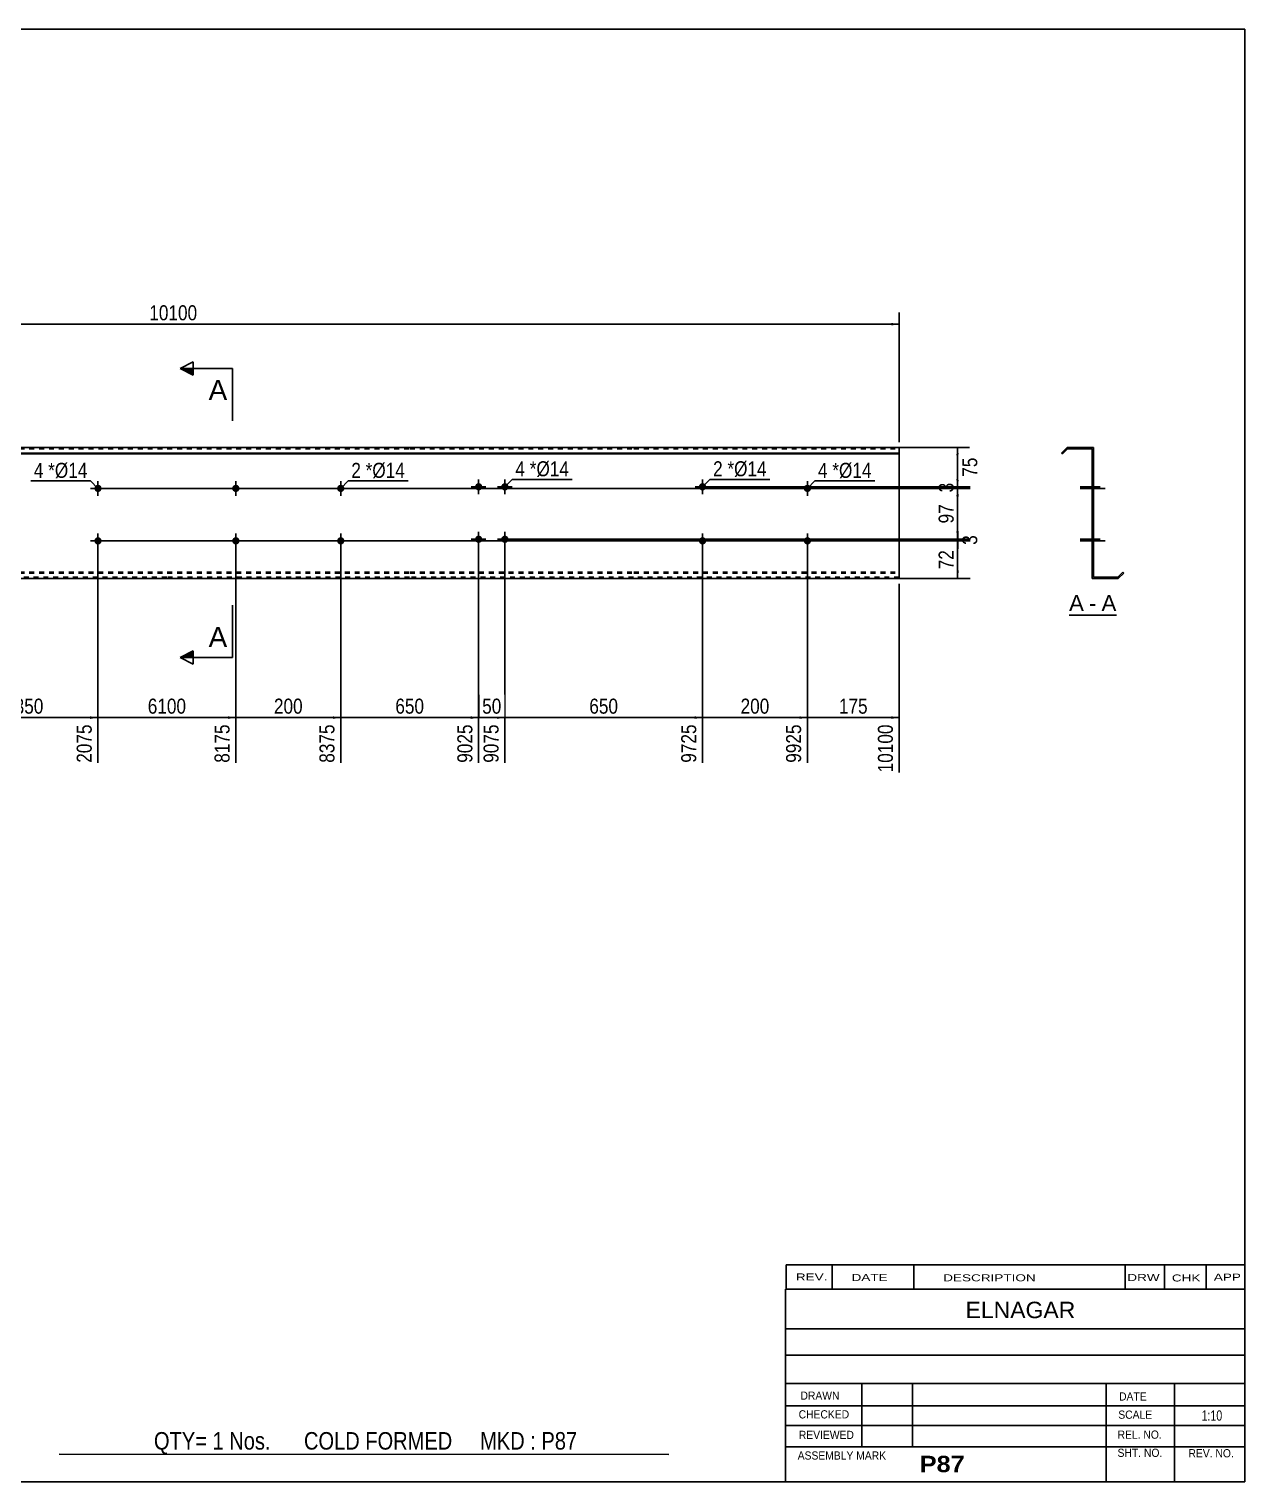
# Model space of a CAD drawing. Header units: millimetres. Extents: x -60 to 343, y -185 to 92.
# Drawn here: x 110.9 to 342.8, y -184.7 to 92.3 of the extents above; entities that cross this region are included whole.
import ezdxf

# ---------------------------------------------------------------- set-up
doc = ezdxf.new("R2010")
doc.units = ezdxf.units.MM
doc.linetypes.add('DXK_LINE_DOT1', pattern=[1.8814, 0.9407, -0.9407])
doc.styles.add('Arial', font='ARIAL.TTF', dxfattribs={"height": 0.2})
doc.styles.add('Arial Bold', font='ARIALBD.TTF', dxfattribs={"height": 0.2})
doc.styles.add('Arial Narrow', font='ARIALN.TTF', dxfattribs={"height": 0.2})

# ---------------------------------------------------------------- blocks, each defined once
blk = doc.blocks.new('Unknown-629081867-1839')
at = {"color": 5, "linetype": 'Continuous'}
for p, q in [((342.8, 92.27), (-57.2, 92.27)), ((-57.2, 92.27), (-57.2, -184.73)), ((342.8, -184.73), (342.8, 92.27)), ((-57.2, -184.73), (342.8, -184.73))]:
    blk.add_line(p, q, dxfattribs=at)
at = {"color": 174, "linetype": 'Continuous', "style": 'Arial'}
blk.add_text('Tekla structures', height=1.9102, rotation=90, dxfattribs=at).set_placement((-57.7, -184.23))
blk = doc.blocks.new('Unknown-629081867-12 - 1238')
at = {"color": 7, "linetype": 'Continuous'}
blk.add_line((309.25, -19.45), (318.28, -19.45), dxfattribs=at)
at = {"color": 0, "linetype": 'Continuous'}
blk.add_wipeout([(312.09, -18.7), (312.09, -15.5), (309.25, -15.5), (309.25, -18.7)], dxfattribs=at)
blk.add_wipeout([(314.48, -18.7), (314.48, -15.5), (313.05, -15.5), (313.05, -18.7)], dxfattribs=at)
at = {"color": 96, "linetype": 'Continuous', "style": 'Arial'}
blk.add_text('A', height=3.06, dxfattribs=at).set_placement((309.25, -18.7))
at = {"color": 0, "linetype": 'Continuous'}
blk.add_wipeout([(318.28, -18.7), (318.28, -15.5), (315.44, -15.5), (315.44, -18.7)], dxfattribs=at)
at = {"color": 96, "linetype": 'Continuous', "style": 'Arial'}
for s, p in [('A', (315.44, -18.7)), ('-', (313.05, -18.7))]:
    blk.add_text(s, height=3.06, dxfattribs=at).set_placement(p)
blk = doc.blocks.new('Part-629081867-1218 - 1203')
at = {"color": 2, "linetype": 'Continuous'}
for p, q in [((15.6, 12.5), (0, 12.5)), ((0, 12.5), (0, -12.5)), ((0, 11.44), (15.6, 11.44)), ((0, 11.26), (15.6, 11.26)), ((41.89, 12.5), (15.7, 12.5)), ((15.7, 11.44), (41.89, 11.44)), ((15.7, 11.26), (41.89, 11.26)), ((84.59, 12.5), (41.99, 12.5)), ((41.99, 11.44), (84.59, 11.44)), ((41.99, 11.26), (84.59, 11.26)), ((110.88, 12.5), (84.69, 12.5)), ((84.69, 11.44), (110.88, 11.44)), ((84.69, 11.26), (110.88, 11.26)), ((137.18, 12.5), (110.98, 12.5)), ((110.98, 11.44), (137.18, 11.44)), ((110.98, 11.26), (137.18, 11.26)), ((183.47, 12.5), (137.28, 12.5)), ((137.28, 11.44), (183.47, 11.44)), ((137.28, 11.26), (183.47, 11.26)), ((226.17, 12.5), (183.57, 12.5)), ((183.57, 11.44), (226.17, 11.44)), ((183.57, 11.26), (226.17, 11.26)), ((276.86, 12.5), (226.27, 12.5)), ((226.27, 11.44), (276.86, 11.44)), ((226.27, 11.26), (276.86, 11.26)), ((276.86, -12.5), (276.86, 12.5)), ((15.6, -12.5), (0, -12.5)), ((41.89, -12.5), (15.7, -12.5)), ((84.59, -12.5), (41.99, -12.5)), ((110.88, -12.5), (84.69, -12.5)), ((137.18, -12.5), (110.98, -12.5)), ((183.47, -12.5), (137.28, -12.5)), ((226.17, -12.5), (183.57, -12.5)), ((276.86, -12.5), (226.27, -12.5))]:
    blk.add_line(p, q, dxfattribs=at)
at = {"color": 7, "linetype": 'DXK_LINE_DOT1'}
for p, q in [((0, 12.25), (15.6, 12.25)), ((15.7, 12.25), (41.89, 12.25)), ((41.99, 12.25), (84.59, 12.25)), ((84.69, 12.25), (110.88, 12.25)), ((110.98, 12.25), (137.18, 12.25)), ((137.28, 12.25), (183.47, 12.25)), ((183.57, 12.25), (226.17, 12.25)), ((226.27, 12.25), (276.86, 12.25)), ((0, -11.26), (15.6, -11.26)), ((0, -11.44), (15.6, -11.44)), ((15.6, -12.25), (0, -12.25)), ((15.7, -11.26), (41.89, -11.26)), ((15.7, -11.44), (41.89, -11.44)), ((41.89, -12.25), (15.7, -12.25)), ((41.99, -11.26), (84.59, -11.26)), ((41.99, -11.44), (84.59, -11.44)), ((84.59, -12.25), (41.99, -12.25)), ((84.69, -11.26), (110.88, -11.26)), ((84.69, -11.44), (110.88, -11.44)), ((110.88, -12.25), (84.69, -12.25)), ((110.98, -11.26), (137.18, -11.26)), ((110.98, -11.44), (137.18, -11.44)), ((137.18, -12.25), (110.98, -12.25)), ((137.28, -11.26), (183.47, -11.26)), ((137.28, -11.44), (183.47, -11.44)), ((183.47, -12.25), (137.28, -12.25)), ((183.57, -11.26), (226.17, -11.26)), ((183.57, -11.44), (226.17, -11.44)), ((226.17, -12.25), (183.57, -12.25)), ((226.27, -11.26), (276.86, -11.26)), ((226.27, -11.44), (276.86, -11.44)), ((276.86, -12.25), (226.27, -12.25))]:
    blk.add_line(p, q, dxfattribs=at)
blk = doc.blocks.new('Bolt-629081867-1219 - 1203')
at = {"linetype": 'Continuous'}
for points in [[(149.67, 4.7, -1), (151.07, 4.7, -1)], [(258.66, 4.7, -1), (260.06, 4.7, -1)]]:
    blk.add_hatch(color=3, dxfattribs=at).paths.add_polyline_path(points)
at = {"color": 3, "linetype": 'Continuous'}
for p, q in [((150.37, 3.3), (150.37, 6.1)), ((259.36, 3.3), (259.36, 6.1)), ((151.77, 4.7), (148.97, 4.7)), ((260.76, 4.7), (257.96, 4.7))]:
    blk.add_line(p, q, dxfattribs=at)
blk = doc.blocks.new('Bolt-629081867-1220 - 1203')
at = {"linetype": 'Continuous'}
for points in [[(149.67, -5.3, -1), (151.07, -5.3, -1)], [(258.66, -5.3, -1), (260.06, -5.3, -1)]]:
    blk.add_hatch(color=3, dxfattribs=at).paths.add_polyline_path(points)
at = {"color": 3, "linetype": 'Continuous'}
for p, q in [((151.77, -5.3), (148.97, -5.3)), ((150.37, -6.7), (150.37, -3.9)), ((260.76, -5.3), (257.96, -5.3)), ((259.36, -6.7), (259.36, -3.9))]:
    blk.add_line(p, q, dxfattribs=at)
blk = doc.blocks.new('Bolt-629081867-1221 - 1203')
at = {"linetype": 'Continuous'}
for points in [[(1.8, 4.7, -1), (3.2, 4.7, -1)], [(123.38, 4.7, -1), (124.78, 4.7, -1)]]:
    blk.add_hatch(color=3, dxfattribs=at).paths.add_polyline_path(points)
at = {"color": 3, "linetype": 'Continuous'}
for p, q in [((2.5, 3.3), (2.5, 6.1)), ((124.08, 3.3), (124.08, 6.1)), ((3.9, 4.7), (1.1, 4.7)), ((125.48, 4.7), (122.68, 4.7))]:
    blk.add_line(p, q, dxfattribs=at)
blk = doc.blocks.new('Bolt-629081867-1222 - 1203')
at = {"linetype": 'Continuous'}
for points in [[(1.8, -5.3, -1), (3.2, -5.3, -1)], [(123.38, -5.3, -1), (124.78, -5.3, -1)]]:
    blk.add_hatch(color=3, dxfattribs=at).paths.add_polyline_path(points)
at = {"color": 3, "linetype": 'Continuous'}
for p, q in [((3.9, -5.3), (1.1, -5.3)), ((2.5, -6.7), (2.5, -3.9)), ((125.48, -5.3), (122.68, -5.3)), ((124.08, -6.7), (124.08, -3.9))]:
    blk.add_line(p, q, dxfattribs=at)
blk = doc.blocks.new('Bolt-629081867-1227 - 1203')
at = {"linetype": 'Continuous'}
for points in [[(195.97, 5, -1), (197.37, 5, -1)], [(200.97, 5, -1), (202.37, 5, -1)], [(195.97, -5, -1), (197.37, -5, -1)], [(200.97, -5, -1), (202.37, -5, -1)]]:
    blk.add_hatch(color=3, dxfattribs=at).paths.add_polyline_path(points)
at = {"color": 3, "linetype": 'Continuous'}
for p, q in [((196.67, 3.6), (196.67, 6.4)), ((201.67, 3.6), (201.67, 6.4)), ((195.27, 5), (198.07, 5)), ((200.27, 5), (203.07, 5)), ((195.27, -5), (198.07, -5)), ((196.67, -6.4), (196.67, -3.6)), ((200.27, -5), (203.07, -5)), ((201.67, -6.4), (201.67, -3.6))]:
    blk.add_line(p, q, dxfattribs=at)
blk = doc.blocks.new('Bolt-629081867-1228 - 1203')
at = {"linetype": 'Continuous'}
blk.add_hatch(color=3, dxfattribs=at).paths.add_polyline_path([(238.66, 5, -1), (240.06, 5, -1)])
at = {"color": 3, "linetype": 'Continuous'}
for p, q in [((239.36, 3.6), (239.36, 6.4)), ((237.96, 5), (240.76, 5))]:
    blk.add_line(p, q, dxfattribs=at)
blk = doc.blocks.new('Bolt-629081867-1229 - 1203')
at = {"linetype": 'Continuous'}
blk.add_hatch(color=3, dxfattribs=at).paths.add_polyline_path([(238.66, -5.3, -1), (240.06, -5.3, -1)])
at = {"color": 3, "linetype": 'Continuous'}
for p, q in [((240.76, -5.3), (237.96, -5.3)), ((239.36, -6.7), (239.36, -3.9))]:
    blk.add_line(p, q, dxfattribs=at)
blk = doc.blocks.new('Bolt-629081867-1230 - 1203')
at = {"linetype": 'Continuous'}
blk.add_hatch(color=3, dxfattribs=at).paths.add_polyline_path([(169.67, -5.3, -1), (171.07, -5.3, -1)])
at = {"color": 3, "linetype": 'Continuous'}
for p, q in [((171.77, -5.3), (168.97, -5.3)), ((170.37, -6.7), (170.37, -3.9))]:
    blk.add_line(p, q, dxfattribs=at)
blk = doc.blocks.new('Bolt-629081867-1231 - 1203')
at = {"linetype": 'Continuous'}
blk.add_hatch(color=3, dxfattribs=at).paths.add_polyline_path([(169.67, 4.7, -1), (171.07, 4.7, -1)])
at = {"color": 3, "linetype": 'Continuous'}
for p, q in [((170.37, 3.3), (170.37, 6.1)), ((171.77, 4.7), (168.97, 4.7))]:
    blk.add_line(p, q, dxfattribs=at)
blk = doc.blocks.new('Part-629081867-1240 - 1238')
at = {"color": 2, "linetype": 'Continuous'}
for p, q in [((308.89, 12.5), (307.83, 11.44)), ((307.83, 11.44), (308.01, 11.26)), ((308.99, 12.25), (308.01, 11.26)), ((308.89, 12.5), (313.89, 12.5)), ((308.99, 12.25), (313.64, 12.25)), ((313.64, 12.25), (313.64, -12.5)), ((313.89, -12.25), (313.89, 12.5)), ((318.64, -12.5), (313.64, -12.5)), ((318.54, -12.25), (313.89, -12.25)), ((318.54, -12.25), (319.52, -11.26)), ((318.64, -12.5), (319.7, -11.44)), ((319.7, -11.44), (319.52, -11.26))]:
    blk.add_line(p, q, dxfattribs=at)
blk = doc.blocks.new('Bolt-629081867-1241 - 1238')
at = {"linetype": 'Continuous'}
blk.add_hatch(color=3, dxfattribs=at).paths.add_polyline_path([(313.64, 5.4), (313.64, 4), (313.89, 4), (313.89, 5.4)])
blk.add_hatch(color=3, dxfattribs=at).paths.add_polyline_path([(313.64, 5.4), (313.64, 4), (313.89, 4), (313.89, 5.4)])
at = {"color": 3, "linetype": 'Continuous'}
for p, q in [((312.84, 4.7), (316.14, 4.7)), ((312.84, 4.7), (316.14, 4.7)), ((313.64, 5.4), (313.89, 5.4)), ((313.64, 5.4), (313.89, 5.4)), ((313.64, 4), (313.89, 4)), ((313.64, 4), (313.89, 4))]:
    blk.add_line(p, q, dxfattribs=at)
blk = doc.blocks.new('Bolt-629081867-1242 - 1238')
at = {"linetype": 'Continuous'}
blk.add_hatch(color=3, dxfattribs=at).paths.add_polyline_path([(313.64, -4.6), (313.64, -6), (313.89, -6), (313.89, -4.6)])
blk.add_hatch(color=3, dxfattribs=at).paths.add_polyline_path([(313.64, -4.6), (313.64, -6), (313.89, -6), (313.89, -4.6)])
at = {"color": 3, "linetype": 'Continuous'}
for p, q in [((312.84, -5.3), (316.14, -5.3)), ((312.84, -5.3), (316.14, -5.3)), ((313.64, -4.6), (313.89, -4.6)), ((313.64, -4.6), (313.89, -4.6)), ((313.64, -6), (313.89, -6)), ((313.64, -6), (313.89, -6))]:
    blk.add_line(p, q, dxfattribs=at)
blk = doc.blocks.new('Bolt-629081867-1243 - 1238')
at = {"linetype": 'Continuous'}
blk.add_hatch(color=3, dxfattribs=at).paths.add_polyline_path([(313.64, 5.4), (313.64, 4), (313.89, 4), (313.89, 5.4)])
blk.add_hatch(color=3, dxfattribs=at).paths.add_polyline_path([(313.64, 5.4), (313.64, 4), (313.89, 4), (313.89, 5.4)])
at = {"color": 3, "linetype": 'Continuous'}
for p, q in [((312.84, 4.7), (316.14, 4.7)), ((312.84, 4.7), (316.14, 4.7)), ((313.64, 5.4), (313.89, 5.4)), ((313.64, 5.4), (313.89, 5.4)), ((313.64, 4), (313.89, 4)), ((313.64, 4), (313.89, 4))]:
    blk.add_line(p, q, dxfattribs=at)
blk = doc.blocks.new('Bolt-629081867-1244 - 1238')
at = {"linetype": 'Continuous'}
blk.add_hatch(color=3, dxfattribs=at).paths.add_polyline_path([(313.64, -4.6), (313.64, -6), (313.89, -6), (313.89, -4.6)])
blk.add_hatch(color=3, dxfattribs=at).paths.add_polyline_path([(313.64, -4.6), (313.64, -6), (313.89, -6), (313.89, -4.6)])
at = {"color": 3, "linetype": 'Continuous'}
for p, q in [((312.84, -5.3), (316.14, -5.3)), ((312.84, -5.3), (316.14, -5.3)), ((313.64, -4.6), (313.89, -4.6)), ((313.64, -4.6), (313.89, -4.6)), ((313.64, -6), (313.89, -6)), ((313.64, -6), (313.89, -6))]:
    blk.add_line(p, q, dxfattribs=at)
blk = doc.blocks.new('Bolt-629081867-1245 - 1238')
at = {"linetype": 'Continuous'}
for points in [[(313.64, 5.4), (313.64, 4), (313.89, 4), (313.89, 5.4)], [(313.64, 5.4), (313.64, 4), (313.89, 4), (313.89, 5.4)], [(313.64, -4.6), (313.64, -6), (313.89, -6), (313.89, -4.6)], [(313.64, -4.6), (313.64, -6), (313.89, -6), (313.89, -4.6)]]:
    blk.add_hatch(color=3, dxfattribs=at).paths.add_polyline_path(points)
at = {"color": 3, "linetype": 'Continuous'}
for p, q in [((315.19, 4.7), (311.39, 4.7)), ((315.19, 4.7), (311.39, 4.7)), ((313.89, 5.4), (313.64, 5.4)), ((313.89, 5.4), (313.64, 5.4)), ((313.89, 4), (313.64, 4)), ((313.89, 4), (313.64, 4)), ((315.19, -5.3), (311.39, -5.3)), ((315.19, -5.3), (311.39, -5.3)), ((313.89, -4.6), (313.64, -4.6)), ((313.89, -4.6), (313.64, -4.6)), ((313.89, -6), (313.64, -6)), ((313.89, -6), (313.64, -6))]:
    blk.add_line(p, q, dxfattribs=at)
blk = doc.blocks.new('Bolt-629081867-1246 - 1238')
at = {"linetype": 'Continuous'}
blk.add_hatch(color=3, dxfattribs=at).paths.add_polyline_path([(313.64, -4.6), (313.64, -6), (313.89, -6), (313.89, -4.6)])
at = {"color": 3, "linetype": 'Continuous'}
for p, q in [((312.84, -5.3), (316.14, -5.3)), ((313.64, -4.6), (313.89, -4.6)), ((313.64, -6), (313.89, -6))]:
    blk.add_line(p, q, dxfattribs=at)
blk = doc.blocks.new('Bolt-629081867-1247 - 1238')
at = {"linetype": 'Continuous'}
blk.add_hatch(color=3, dxfattribs=at).paths.add_polyline_path([(313.64, -4.6), (313.64, -6), (313.89, -6), (313.89, -4.6)])
at = {"color": 3, "linetype": 'Continuous'}
for p, q in [((312.84, -5.3), (316.14, -5.3)), ((313.64, -4.6), (313.89, -4.6)), ((313.64, -6), (313.89, -6))]:
    blk.add_line(p, q, dxfattribs=at)
blk = doc.blocks.new('Bolt-629081867-1248 - 1238')
at = {"linetype": 'Continuous'}
blk.add_hatch(color=3, dxfattribs=at).paths.add_polyline_path([(313.64, 5.4), (313.64, 4), (313.89, 4), (313.89, 5.4)])
at = {"color": 3, "linetype": 'Continuous'}
for p, q in [((314.84, 4.7), (311.54, 4.7)), ((313.89, 5.4), (313.64, 5.4)), ((313.89, 4), (313.64, 4))]:
    blk.add_line(p, q, dxfattribs=at)
blk = doc.blocks.new('Bolt-629081867-1249 - 1238')
at = {"linetype": 'Continuous'}
for points in [[(313.64, 5.7), (313.64, 4.3), (313.89, 4.3), (313.89, 5.7)], [(313.64, 5.7), (313.64, 4.3), (313.89, 4.3), (313.89, 5.7)], [(313.64, -4.3), (313.64, -5.7), (313.89, -5.7), (313.89, -4.3)], [(313.64, -4.3), (313.64, -5.7), (313.89, -5.7), (313.89, -4.3)]]:
    blk.add_hatch(color=3, dxfattribs=at).paths.add_polyline_path(points)
at = {"color": 3, "linetype": 'Continuous'}
for p, q in [((313.89, 5.7), (313.64, 5.7)), ((313.89, 5.7), (313.64, 5.7)), ((315.19, 5), (311.39, 5)), ((315.19, 5), (311.39, 5)), ((313.89, 4.3), (313.64, 4.3)), ((313.89, 4.3), (313.64, 4.3)), ((315.19, -5), (311.39, -5)), ((315.19, -5), (311.39, -5)), ((313.89, -4.3), (313.64, -4.3)), ((313.89, -4.3), (313.64, -4.3)), ((313.89, -5.7), (313.64, -5.7)), ((313.89, -5.7), (313.64, -5.7))]:
    blk.add_line(p, q, dxfattribs=at)
blk = doc.blocks.new('Bolt-629081867-1250 - 1238')
at = {"linetype": 'Continuous'}
blk.add_hatch(color=3, dxfattribs=at).paths.add_polyline_path([(313.64, 5.7), (313.64, 4.3), (313.89, 4.3), (313.89, 5.7)])
at = {"color": 3, "linetype": 'Continuous'}
for p, q in [((313.89, 5.7), (313.64, 5.7)), ((314.84, 5), (311.54, 5)), ((313.89, 4.3), (313.64, 4.3))]:
    blk.add_line(p, q, dxfattribs=at)
blk = doc.blocks.new('Bolt-629081867-1251 - 1238')
at = {"linetype": 'Continuous'}
blk.add_hatch(color=3, dxfattribs=at).paths.add_polyline_path([(313.64, -4.6), (313.64, -6), (313.89, -6), (313.89, -4.6)])
at = {"color": 3, "linetype": 'Continuous'}
for p, q in [((312.84, -5.3), (316.14, -5.3)), ((313.64, -4.6), (313.89, -4.6)), ((313.64, -6), (313.89, -6))]:
    blk.add_line(p, q, dxfattribs=at)
blk = doc.blocks.new('Bolt-629081867-1252 - 1238')
at = {"linetype": 'Continuous'}
blk.add_hatch(color=3, dxfattribs=at).paths.add_polyline_path([(313.64, -4.6), (313.64, -6), (313.89, -6), (313.89, -4.6)])
at = {"color": 3, "linetype": 'Continuous'}
for p, q in [((312.84, -5.3), (316.14, -5.3)), ((313.64, -4.6), (313.89, -4.6)), ((313.64, -6), (313.89, -6))]:
    blk.add_line(p, q, dxfattribs=at)
blk = doc.blocks.new('Bolt-629081867-1253 - 1238')
at = {"linetype": 'Continuous'}
blk.add_hatch(color=3, dxfattribs=at).paths.add_polyline_path([(313.64, 5.4), (313.64, 4), (313.89, 4), (313.89, 5.4)])
at = {"color": 3, "linetype": 'Continuous'}
for p, q in [((312.84, 4.7), (316.14, 4.7)), ((313.64, 5.4), (313.89, 5.4)), ((313.64, 4), (313.89, 4))]:
    blk.add_line(p, q, dxfattribs=at)
blk = doc.blocks.new('Bolt-629081867-1254 - 1238')
at = {"linetype": 'Continuous'}
blk.add_hatch(color=3, dxfattribs=at).paths.add_polyline_path([(313.64, 5.4), (313.64, 4), (313.89, 4), (313.89, 5.4)])
at = {"color": 3, "linetype": 'Continuous'}
for p, q in [((312.84, 4.7), (316.14, 4.7)), ((313.64, 5.4), (313.89, 5.4)), ((313.64, 4), (313.89, 4))]:
    blk.add_line(p, q, dxfattribs=at)
blk = doc.blocks.new('StraightDimension-629081867-1279 - 1203')
at = {"linetype": 'Continuous'}
blk.add_hatch(color=7, dxfattribs=at).paths.add_polyline_path([(122.58, -38.75), (124.08, -39), (122.58, -39.25)])
at = {"color": 7, "linetype": 'Continuous'}
for p, q in [((97.78, -6.3), (97.78, -47.61)), ((124.08, -6.3), (124.08, -47.61)), ((97.78, -39), (124.08, -39))]:
    blk.add_line(p, q, dxfattribs=at)
at = {"color": 0}
blk.add_wipeout([(114.27, -38.85), (114.27, -34.65), (107.59, -34.65), (107.59, -38.85)], dxfattribs=at)
at = {"color": 0, "linetype": 'Continuous'}
blk.add_wipeout([(123.48, -39.7), (119.28, -39.7), (119.28, -48.21), (123.48, -48.21)], dxfattribs=at)
at = {"color": 3, "style": 'Arial Narrow'}
blk.add_text('350', height=2.863, dxfattribs=at).set_placement((108.19, -38.25))
at = {"color": 3, "linetype": 'Continuous', "style": 'Arial Narrow'}
blk.add_text('2075', height=2.863, rotation=90.0002, dxfattribs=at).set_placement((122.88, -47.61))
blk = doc.blocks.new('StraightDimension-629081867-1342 - 1203')
at = {"linetype": 'Continuous'}
for points in [[(288.25, 6.5), (288, 5), (287.75, 6.5)], [(287.75, 3.2), (288, 4.7), (288.25, 3.2)]]:
    blk.add_hatch(color=7, dxfattribs=at).paths.add_polyline_path(points)
at = {"color": 7, "linetype": 'Continuous'}
for p, q in [((125.08, 4.7), (290.4, 4.7)), ((240.36, 5), (290.4, 5)), ((288, 4.7), (288, 5))]:
    blk.add_line(p, q, dxfattribs=at)
at = {"color": 0}
blk.add_wipeout([(287.85, 6.36), (283.65, 6.36), (283.65, 3.34), (287.85, 3.34)], dxfattribs=at)
at = {"color": 3, "style": 'Arial Narrow'}
blk.add_text('3', height=2.86, rotation=90.0002, dxfattribs=at).set_placement((287.25, 3.94))
blk = doc.blocks.new('StraightDimension-629081867-1367 - 1203')
at = {"linetype": 'Continuous'}
for points in [[(1.5, 35.75), (0, 36), (1.5, 36.25)], [(275.36, 36.25), (276.86, 36), (275.36, 35.75)]]:
    blk.add_hatch(color=7, dxfattribs=at).paths.add_polyline_path(points)
at = {"color": 7, "linetype": 'Continuous'}
for p, q in [((0, 13.5), (0, 38.25)), ((276.86, 13.5), (276.86, 38.25)), ((0, 36), (276.86, 36))]:
    blk.add_line(p, q, dxfattribs=at)
at = {"color": 0}
blk.add_wipeout([(143.6, 36.15), (143.6, 40.35), (133.26, 40.35), (133.26, 36.15)], dxfattribs=at)
at = {"color": 3, "style": 'Arial Narrow'}
blk.add_text('10100', height=2.863, dxfattribs=at).set_placement((133.86, 36.75))
blk = doc.blocks.new('StraightDimension-629081867-1344 - 1203')
at = {"linetype": 'Continuous'}
for points in [[(288.25, -3.5), (288, -5), (287.75, -3.5)], [(287.75, -6.8), (288, -5.3), (288.25, -6.8)]]:
    blk.add_hatch(color=7, dxfattribs=at).paths.add_polyline_path(points)
at = {"color": 7, "linetype": 'Continuous'}
for p, q in [((125.08, -5.3), (290.25, -5.3)), ((202.67, -5), (290.25, -5)), ((288, -5.3), (288, -5))]:
    blk.add_line(p, q, dxfattribs=at)
at = {"color": 0}
blk.add_wipeout([(292.35, -3.64), (288.15, -3.64), (288.15, -6.66), (292.35, -6.66)], dxfattribs=at)
at = {"color": 3, "style": 'Arial Narrow'}
blk.add_text('3', height=2.86, rotation=90.0002, dxfattribs=at).set_placement((291.75, -6.06))
blk = doc.blocks.new('StraightDimension-629081867-1341 - 1203')
at = {"linetype": 'Continuous'}
for points in [[(287.75, 11), (288, 12.5), (288.25, 11)], [(288.25, 6.5), (288, 5), (287.75, 6.5)]]:
    blk.add_hatch(color=7, dxfattribs=at).paths.add_polyline_path(points)
at = {"color": 7, "linetype": 'Continuous'}
for p, q in [((260.36, 12.5), (290.25, 12.5)), ((288, 5), (288, 12.5)), ((240.36, 5), (290.25, 5))]:
    blk.add_line(p, q, dxfattribs=at)
at = {"color": 0}
blk.add_wipeout([(292.35, 11.18), (288.15, 11.18), (288.15, 6.32), (292.35, 6.32)], dxfattribs=at)
at = {"color": 3, "style": 'Arial Narrow'}
blk.add_text('75', height=2.863, rotation=90.0002, dxfattribs=at).set_placement((291.75, 6.92))
blk = doc.blocks.new('StraightDimension-629081867-1345 - 1203')
at = {"linetype": 'Continuous'}
for points in [[(287.75, -6.8), (288, -5.3), (288.25, -6.8)], [(288.25, -11), (288, -12.5), (287.75, -11)]]:
    blk.add_hatch(color=7, dxfattribs=at).paths.add_polyline_path(points)
at = {"color": 7, "linetype": 'Continuous'}
for p, q in [((125.08, -5.3), (290.4, -5.3)), ((288, -12.5), (288, -5.3)), ((260.36, -12.5), (290.4, -12.5))]:
    blk.add_line(p, q, dxfattribs=at)
at = {"color": 0}
blk.add_wipeout([(287.85, -6.47), (283.65, -6.47), (283.65, -11.33), (287.85, -11.33)], dxfattribs=at)
at = {"color": 3, "style": 'Arial Narrow'}
blk.add_text('72', height=2.863, rotation=90.0002, dxfattribs=at).set_placement((287.25, -10.73))
blk = doc.blocks.new('StraightDimension-629081867-1274 - 1203')
at = {"linetype": 'Continuous'}
blk.add_hatch(color=7, dxfattribs=at).paths.add_polyline_path([(237.86, -38.75), (239.36, -39), (237.86, -39.25)])
at = {"color": 7, "linetype": 'Continuous'}
for p, q in [((201.67, -6), (201.67, -47.61)), ((239.36, -6.3), (239.36, -47.61)), ((201.67, -39), (239.36, -39))]:
    blk.add_line(p, q, dxfattribs=at)
at = {"color": 0}
blk.add_wipeout([(223.86, -38.85), (223.86, -34.65), (217.17, -34.65), (217.17, -38.85)], dxfattribs=at)
at = {"color": 0, "linetype": 'Continuous'}
blk.add_wipeout([(238.76, -39.7), (234.56, -39.7), (234.56, -48.21), (238.76, -48.21)], dxfattribs=at)
at = {"color": 3, "style": 'Arial Narrow'}
blk.add_text('650', height=2.863, dxfattribs=at).set_placement((217.77, -38.25))
at = {"color": 3, "linetype": 'Continuous', "style": 'Arial Narrow'}
blk.add_text('9725', height=2.863, rotation=90.0002, dxfattribs=at).set_placement((238.16, -47.61))
blk = doc.blocks.new('StraightDimension-629081867-1272 - 1203')
at = {"linetype": 'Continuous'}
blk.add_hatch(color=7, dxfattribs=at).paths.add_polyline_path([(275.36, -38.75), (276.86, -39), (275.36, -39.25)])
at = {"color": 7, "linetype": 'Continuous'}
for p, q in [((259.36, -6.3), (259.36, -47.61)), ((276.86, -13.5), (276.86, -49.44)), ((259.36, -39), (276.86, -39))]:
    blk.add_line(p, q, dxfattribs=at)
at = {"color": 0}
blk.add_wipeout([(271.46, -38.85), (271.46, -34.65), (264.77, -34.65), (264.77, -38.85)], dxfattribs=at)
at = {"color": 3, "style": 'Arial Narrow'}
blk.add_text('175', height=2.863, dxfattribs=at).set_placement((265.37, -38.25))
at = {"color": 0, "linetype": 'Continuous'}
blk.add_wipeout([(276.26, -39.7), (272.06, -39.7), (272.06, -50.04), (276.26, -50.04)], dxfattribs=at)
at = {"color": 3, "linetype": 'Continuous', "style": 'Arial Narrow'}
blk.add_text('10100', height=2.863, rotation=90.0002, dxfattribs=at).set_placement((275.66, -49.44))
blk = doc.blocks.new('StraightDimension-629081867-1273 - 1203')
at = {"linetype": 'Continuous'}
blk.add_hatch(color=7, dxfattribs=at).paths.add_polyline_path([(257.86, -38.75), (259.36, -39), (257.86, -39.25)])
at = {"color": 7, "linetype": 'Continuous'}
for p, q in [((239.36, -6.3), (239.36, -47.61)), ((259.36, -6.3), (259.36, -47.61)), ((239.36, -39), (259.36, -39))]:
    blk.add_line(p, q, dxfattribs=at)
at = {"color": 0}
blk.add_wipeout([(252.71, -38.85), (252.71, -34.65), (246.02, -34.65), (246.02, -38.85)], dxfattribs=at)
at = {"color": 0, "linetype": 'Continuous'}
blk.add_wipeout([(258.76, -39.7), (254.56, -39.7), (254.56, -48.21), (258.76, -48.21)], dxfattribs=at)
at = {"color": 3, "style": 'Arial Narrow'}
blk.add_text('200', height=2.863, dxfattribs=at).set_placement((246.62, -38.25))
at = {"color": 3, "linetype": 'Continuous', "style": 'Arial Narrow'}
blk.add_text('9925', height=2.863, rotation=90.0002, dxfattribs=at).set_placement((258.16, -47.61))
blk = doc.blocks.new('StraightDimension-629081867-1275 - 1203')
at = {"linetype": 'Continuous'}
blk.add_hatch(color=7, dxfattribs=at).paths.add_polyline_path([(200.17, -38.75), (201.67, -39), (200.17, -39.25)])
at = {"color": 7, "linetype": 'Continuous'}
for p, q in [((196.67, -6), (196.67, -47.61)), ((201.67, -6), (201.67, -47.61)), ((196.67, -39), (201.67, -39))]:
    blk.add_line(p, q, dxfattribs=at)
at = {"color": 0}
blk.add_wipeout([(201.59, -38.85), (201.59, -34.65), (196.74, -34.65), (196.74, -38.85)], dxfattribs=at)
at = {"color": 3, "style": 'Arial Narrow'}
blk.add_text('50', height=2.863, dxfattribs=at).set_placement((197.34, -38.25))
at = {"color": 0, "linetype": 'Continuous'}
blk.add_wipeout([(201.07, -39.7), (196.87, -39.7), (196.87, -48.21), (201.07, -48.21)], dxfattribs=at)
at = {"color": 3, "linetype": 'Continuous', "style": 'Arial Narrow'}
blk.add_text('9075', height=2.863, rotation=90.0002, dxfattribs=at).set_placement((200.47, -47.61))
blk = doc.blocks.new('StraightDimension-629081867-1276 - 1203')
at = {"linetype": 'Continuous'}
blk.add_hatch(color=7, dxfattribs=at).paths.add_polyline_path([(195.17, -38.75), (196.67, -39), (195.17, -39.25)])
at = {"color": 7, "linetype": 'Continuous'}
for p, q in [((170.37, -6.3), (170.37, -47.61)), ((196.67, -6), (196.67, -47.61)), ((170.37, -39), (196.67, -39))]:
    blk.add_line(p, q, dxfattribs=at)
at = {"color": 0}
blk.add_wipeout([(186.86, -38.85), (186.86, -34.65), (180.18, -34.65), (180.18, -38.85)], dxfattribs=at)
at = {"color": 0, "linetype": 'Continuous'}
blk.add_wipeout([(196.07, -39.7), (191.87, -39.7), (191.87, -48.21), (196.07, -48.21)], dxfattribs=at)
at = {"color": 3, "style": 'Arial Narrow'}
blk.add_text('650', height=2.863, dxfattribs=at).set_placement((180.78, -38.25))
at = {"color": 3, "linetype": 'Continuous', "style": 'Arial Narrow'}
blk.add_text('9025', height=2.863, rotation=90.0002, dxfattribs=at).set_placement((195.47, -47.61))
blk = doc.blocks.new('StraightDimension-629081867-1277 - 1203')
at = {"linetype": 'Continuous'}
blk.add_hatch(color=7, dxfattribs=at).paths.add_polyline_path([(168.87, -38.75), (170.37, -39), (168.87, -39.25)])
at = {"color": 7, "linetype": 'Continuous'}
for p, q in [((150.37, -6.3), (150.37, -47.61)), ((170.37, -6.3), (170.37, -47.61)), ((150.37, -39), (170.37, -39))]:
    blk.add_line(p, q, dxfattribs=at)
at = {"color": 0}
blk.add_wipeout([(163.71, -38.85), (163.71, -34.65), (157.03, -34.65), (157.03, -38.85)], dxfattribs=at)
at = {"color": 0, "linetype": 'Continuous'}
blk.add_wipeout([(169.77, -39.7), (165.57, -39.7), (165.57, -48.21), (169.77, -48.21)], dxfattribs=at)
at = {"color": 3, "style": 'Arial Narrow'}
blk.add_text('200', height=2.863, dxfattribs=at).set_placement((157.63, -38.25))
at = {"color": 3, "linetype": 'Continuous', "style": 'Arial Narrow'}
blk.add_text('8375', height=2.863, rotation=90.0002, dxfattribs=at).set_placement((169.17, -47.61))
blk = doc.blocks.new('StraightDimension-629081867-1278 - 1203')
at = {"linetype": 'Continuous'}
blk.add_hatch(color=7, dxfattribs=at).paths.add_polyline_path([(148.87, -38.75), (150.37, -39), (148.87, -39.25)])
at = {"color": 7, "linetype": 'Continuous'}
for p, q in [((124.08, -6.3), (124.08, -47.61)), ((150.37, -6.3), (150.37, -47.61)), ((124.08, -39), (150.37, -39))]:
    blk.add_line(p, q, dxfattribs=at)
at = {"color": 0}
blk.add_wipeout([(141.48, -38.85), (141.48, -34.65), (132.97, -34.65), (132.97, -38.85)], dxfattribs=at)
at = {"color": 0, "linetype": 'Continuous'}
blk.add_wipeout([(149.77, -39.7), (145.57, -39.7), (145.57, -48.21), (149.77, -48.21)], dxfattribs=at)
at = {"color": 3, "style": 'Arial Narrow'}
blk.add_text('6100', height=2.863, dxfattribs=at).set_placement((133.57, -38.25))
at = {"color": 3, "linetype": 'Continuous', "style": 'Arial Narrow'}
blk.add_text('8175', height=2.863, rotation=90.0002, dxfattribs=at).set_placement((149.17, -47.61))
blk = doc.blocks.new('StraightDimension-629081867-1343 - 1203')
at = {"linetype": 'Continuous'}
for points in [[(287.75, 3.2), (288, 4.7), (288.25, 3.2)], [(288.25, -3.5), (288, -5), (287.75, -3.5)]]:
    blk.add_hatch(color=7, dxfattribs=at).paths.add_polyline_path(points)
at = {"color": 7, "linetype": 'Continuous'}
for p, q in [((125.08, 4.7), (290.4, 4.7)), ((288, -5), (288, 4.7)), ((202.67, -5), (290.4, -5))]:
    blk.add_line(p, q, dxfattribs=at)
at = {"color": 0}
blk.add_wipeout([(287.85, 2.28), (283.65, 2.28), (283.65, -2.58), (287.85, -2.58)], dxfattribs=at)
at = {"color": 3, "style": 'Arial Narrow'}
blk.add_text('97', height=2.863, rotation=90.0002, dxfattribs=at).set_placement((287.25, -1.98))
blk = doc.blocks.new('CBS_CALLOFF-629081867-1913')
at = {"color": 7, "linetype": 'Continuous'}
blk.add_line((116.68, -179.46), (232.91, -179.48), dxfattribs=at)
at = {"color": 3, "linetype": 'Continuous', "style": 'Arial Narrow'}
blk.add_text('QTY= 1 Nos.      COLD FORMED     MKD : P87', height=3.3405, dxfattribs=at).set_placement((134.75, -178.56))
blk = doc.blocks.new('CBS_NAME_BLOG-629081867-1914')
at = {"color": 7, "linetype": 'Continuous'}
for p, q in [((255.21, -147.97), (342.73, -147.97)), ((255.21, -184.68), (255.21, -147.98)), ((255.21, -155.51), (342.73, -155.51)), ((255.28, -160.57), (342.8, -160.57)), ((255.21, -165.94), (342.73, -165.94)), ((269.73, -178.04), (269.73, -165.94)), ((279.42, -178.02), (279.42, -165.95)), ((316.33, -184.68), (316.33, -165.95)), ((329.38, -184.68), (329.38, -165.94)), ((255.22, -170.24), (342.8, -170.22)), ((255.21, -173.98), (342.73, -173.98)), ((255.21, -178.03), (342.73, -178.03)), ((255.21, -184.73), (342.8, -184.73))]:
    blk.add_line(p, q, dxfattribs=at)
at = {"color": 3, "linetype": 'Continuous', "style": 'Arial'}
blk.add_text('ELNAGAR', height=3.133, dxfattribs=at).set_placement((289.53, -153.5))
at = {"color": 3, "linetype": 'Continuous'}
for s, height, style, width, p in [('DRAWN', 1.566, 'Arial', 0.9, (258.04, -169.05)), ('DATE', 1.566, 'Arial', 0.9, (318.8, -169.21)), ('CHECKED', 1.566, 'Arial', 0.9, (257.69, -172.62)), ('SCALE', 1.566, 'Arial', 0.9, (318.65, -172.68)), ('1:10', 1.957, 'Arial Narrow', 0.9, (334.54, -173.04)), ('REVIEWED', 1.566, 'Arial', 0.9, (257.73, -176.54)), ('REL. NO.', 1.566, 'Arial', 0.9, (318.51, -176.49)), ('ASSEMBLY MARK', 1.5663, 'Arial', 0.9, (257.51, -180.47)), ('P87', 3.131, 'Arial Bold', 1.1, (280.79, -182.87)), ('SHT. NO.', 1.566, 'Arial', 0.9, (318.51, -179.95)), ('REV. NO.', 1.566, 'Arial', 0.9, (332.03, -180.04))]:
    blk.add_text(s, height=height, dxfattribs=dict(at, style=style, width=width)).set_placement(p)
blk = doc.blocks.new('CBS_REVISION-629081867-1915')
at = {"color": 7, "linetype": 'Continuous'}
for p, q in [((255.29, -143.34), (342.79, -143.34)), ((255.29, -143.34), (255.29, -147.97)), ((264.09, -143.34), (264.09, -147.97)), ((279.68, -143.34), (279.68, -147.91)), ((319.94, -143.34), (319.94, -147.97)), ((327.48, -143.34), (327.48, -147.97)), ((335.43, -143.34), (335.43, -147.97)), ((255.29, -147.97), (342.79, -147.97))]:
    blk.add_line(p, q, dxfattribs=at)
at = {"color": 7, "style": 'Arial Narrow', "width": 1.7}
for s, height, p in [('REV.', 1.326, (257.15, -146.3)), ('DATE', 1.326, (267.78, -146.41)), ('DESCRIPTION', 1.3257, (285.26, -146.47)), ('DRW', 1.326, (320.37, -146.41)), ('CHK', 1.326, (328.86, -146.5)), ('APP', 1.326, (336.86, -146.34))]:
    blk.add_text(s, height=height, dxfattribs=at).set_placement(p)
blk = doc.blocks.new('MarkSet-629081867-1406 - 1203')
at = {"color": 0}
blk.add_wipeout([(174.22, 6.71), (174.22, 9.71), (172.39, 9.71), (172.39, 6.71)], dxfattribs=at)
blk.add_wipeout([(174.22, 6.71), (174.22, 9.71), (172.39, 9.71), (172.39, 6.71)], dxfattribs=at)
at = {"color": 7, "linetype": 'Continuous'}
blk.add_line((170.37, 4.7), (171.79, 6.11), dxfattribs=at)
at = {"color": 0}
blk.add_wipeout([(176.39, 6.71), (176.39, 9.71), (175.12, 9.71), (175.12, 6.71)], dxfattribs=at)
blk.add_wipeout([(176.39, 6.71), (176.39, 9.71), (175.12, 9.71), (175.12, 6.71)], dxfattribs=at)
at = {"color": 3, "style": 'Arial Narrow'}
blk.add_text('2', height=2.86, dxfattribs=at).set_placement((172.39, 6.71))
at = {"color": 0}
blk.add_wipeout([(182.61, 6.71), (182.61, 9.71), (176.39, 9.71), (176.39, 6.71)], dxfattribs=at)
blk.add_wipeout([(182.61, 6.71), (182.61, 9.71), (176.39, 9.71), (176.39, 6.71)], dxfattribs=at)
at = {"color": 7, "linetype": 'Continuous'}
blk.add_line((171.79, 6.11), (183.21, 6.11), dxfattribs=at)
at = {"color": 3, "style": 'Arial Narrow'}
for s, height, p in [('*', 2.86, (175.12, 6.71)), ('Ø14', 2.863, (176.39, 6.71))]:
    blk.add_text(s, height=height, dxfattribs=at).set_placement(p)
blk = doc.blocks.new('Mark-629081867-1410 - 1203')
at = {"color": 0}
blk.add_wipeout([(205.51, 7.01), (205.51, 10.01), (203.68, 10.01), (203.68, 7.01)], dxfattribs=at)
blk.add_wipeout([(205.51, 7.01), (205.51, 10.01), (203.68, 10.01), (203.68, 7.01)], dxfattribs=at)
at = {"color": 7, "linetype": 'Continuous'}
blk.add_line((201.67, 5), (203.08, 6.41), dxfattribs=at)
at = {"color": 0}
blk.add_wipeout([(207.69, 7.01), (207.69, 10.01), (206.41, 10.01), (206.41, 7.01)], dxfattribs=at)
blk.add_wipeout([(207.69, 7.01), (207.69, 10.01), (206.41, 10.01), (206.41, 7.01)], dxfattribs=at)
at = {"color": 3, "style": 'Arial Narrow'}
blk.add_text('4', height=2.86, dxfattribs=at).set_placement((203.68, 7.01))
at = {"color": 0}
blk.add_wipeout([(213.9, 7.01), (213.9, 10.01), (207.69, 10.01), (207.69, 7.01)], dxfattribs=at)
blk.add_wipeout([(213.9, 7.01), (213.9, 10.01), (207.69, 10.01), (207.69, 7.01)], dxfattribs=at)
at = {"color": 7, "linetype": 'Continuous'}
blk.add_line((203.08, 6.41), (214.5, 6.41), dxfattribs=at)
at = {"color": 3, "style": 'Arial Narrow'}
for s, height, p in [('*', 2.86, (206.41, 7.01)), ('Ø14', 2.863, (207.69, 7.01))]:
    blk.add_text(s, height=height, dxfattribs=at).set_placement(p)
blk = doc.blocks.new('SectionMark-629081867-1270 - 1203')
at = {"linetype": 'Continuous'}
for points in [[(142.22, 27.55), (142.22, 26.3), (139.72, 27.55)], [(142.22, -26.3), (142.22, -27.55), (139.72, -27.55)]]:
    blk.add_hatch(color=30, dxfattribs=at).paths.add_polyline_path(points)
at = {"color": 30, "linetype": 'Continuous'}
for p, q in [((139.72, 27.55), (142.22, 28.8)), ((142.22, 26.3), (142.22, 28.8)), ((149.72, 27.55), (139.72, 27.55)), ((139.72, 27.55), (142.22, 26.3)), ((139.72, -27.55), (142.22, -26.3)), ((149.72, -27.55), (139.72, -27.55)), ((142.22, -28.8), (139.72, -27.55)), ((142.22, -26.3), (142.22, -28.8))]:
    blk.add_line(p, q, dxfattribs=at)
at = {"color": 0, "linetype": 'Continuous'}
for points in [[(148.72, 21.55), (148.72, 25.55), (145.17, 25.55), (145.17, 21.55)], [(148.72, -25.55), (148.72, -21.55), (145.17, -21.55), (145.17, -25.55)]]:
    blk.add_wipeout(points, dxfattribs=at)
at = {"color": 30, "linetype": 'Continuous'}
for p, q in [((149.72, 27.55), (149.72, 17.55)), ((149.72, -27.55), (149.72, -17.55))]:
    blk.add_line(p, q, dxfattribs=at)
at = {"color": 96, "linetype": 'Continuous', "style": 'Arial'}
for p in [(145.17, 21.55), (145.17, -25.55)]:
    blk.add_text('A', height=3.82, dxfattribs=at).set_placement(p)
blk = doc.blocks.new('MarkSet-629081867-1381 - 1203')
at = {"color": 0}
blk.add_wipeout([(263.21, 6.71), (263.21, 9.71), (261.38, 9.71), (261.38, 6.71)], dxfattribs=at)
blk.add_wipeout([(263.21, 6.71), (263.21, 9.71), (261.38, 9.71), (261.38, 6.71)], dxfattribs=at)
at = {"color": 7, "linetype": 'Continuous'}
blk.add_line((259.36, 4.7), (260.78, 6.11), dxfattribs=at)
at = {"color": 0}
blk.add_wipeout([(265.38, 6.71), (265.38, 9.71), (264.11, 9.71), (264.11, 6.71)], dxfattribs=at)
blk.add_wipeout([(265.38, 6.71), (265.38, 9.71), (264.11, 9.71), (264.11, 6.71)], dxfattribs=at)
at = {"color": 3, "style": 'Arial Narrow'}
blk.add_text('4', height=2.86, dxfattribs=at).set_placement((261.38, 6.71))
at = {"color": 0}
blk.add_wipeout([(271.6, 6.71), (271.6, 9.71), (265.38, 9.71), (265.38, 6.71)], dxfattribs=at)
blk.add_wipeout([(271.6, 6.71), (271.6, 9.71), (265.38, 9.71), (265.38, 6.71)], dxfattribs=at)
at = {"color": 7, "linetype": 'Continuous'}
blk.add_line((260.78, 6.11), (272.2, 6.11), dxfattribs=at)
at = {"color": 3, "style": 'Arial Narrow'}
for s, height, p in [('*', 2.86, (264.11, 6.71)), ('Ø14', 2.863, (265.38, 6.71))]:
    blk.add_text(s, height=height, dxfattribs=at).set_placement(p)
blk = doc.blocks.new('MarkSet-629081867-1386 - 1203')
at = {"color": 0}
blk.add_wipeout([(113.67, 6.71), (113.67, 9.71), (111.85, 9.71), (111.85, 6.71)], dxfattribs=at)
blk.add_wipeout([(113.67, 6.71), (113.67, 9.71), (111.85, 9.71), (111.85, 6.71)], dxfattribs=at)
blk.add_wipeout([(115.85, 6.71), (115.85, 9.71), (114.57, 9.71), (114.57, 6.71)], dxfattribs=at)
blk.add_wipeout([(115.85, 6.71), (115.85, 9.71), (114.57, 9.71), (114.57, 6.71)], dxfattribs=at)
at = {"color": 3, "style": 'Arial Narrow'}
blk.add_text('4', height=2.86, dxfattribs=at).set_placement((111.85, 6.71))
at = {"color": 0}
blk.add_wipeout([(122.06, 6.71), (122.06, 9.71), (115.85, 9.71), (115.85, 6.71)], dxfattribs=at)
blk.add_wipeout([(122.06, 6.71), (122.06, 9.71), (115.85, 9.71), (115.85, 6.71)], dxfattribs=at)
at = {"color": 7, "linetype": 'Continuous'}
for p in [(111.25, 6.11), (124.08, 4.7)]:
    blk.add_line(p, (122.66, 6.11), dxfattribs=at)
at = {"color": 3, "style": 'Arial Narrow'}
for s, height, p in [('*', 2.86, (114.57, 6.71)), ('Ø14', 2.863, (115.85, 6.71))]:
    blk.add_text(s, height=height, dxfattribs=at).set_placement(p)
blk = doc.blocks.new('MarkSet-629081867-1401 - 1203')
at = {"color": 0}
blk.add_wipeout([(243.21, 7.01), (243.21, 10.01), (241.38, 10.01), (241.38, 7.01)], dxfattribs=at)
blk.add_wipeout([(243.21, 7.01), (243.21, 10.01), (241.38, 10.01), (241.38, 7.01)], dxfattribs=at)
at = {"color": 7, "linetype": 'Continuous'}
blk.add_line((239.36, 5), (240.78, 6.41), dxfattribs=at)
at = {"color": 0}
blk.add_wipeout([(245.38, 7.01), (245.38, 10.01), (244.11, 10.01), (244.11, 7.01)], dxfattribs=at)
blk.add_wipeout([(245.38, 7.01), (245.38, 10.01), (244.11, 10.01), (244.11, 7.01)], dxfattribs=at)
at = {"color": 3, "style": 'Arial Narrow'}
blk.add_text('2', height=2.86, dxfattribs=at).set_placement((241.38, 7.01))
at = {"color": 0}
blk.add_wipeout([(251.6, 7.01), (251.6, 10.01), (245.38, 10.01), (245.38, 7.01)], dxfattribs=at)
blk.add_wipeout([(251.6, 7.01), (251.6, 10.01), (245.38, 10.01), (245.38, 7.01)], dxfattribs=at)
at = {"color": 7, "linetype": 'Continuous'}
blk.add_line((240.78, 6.41), (252.2, 6.41), dxfattribs=at)
at = {"color": 3, "style": 'Arial Narrow'}
for s, height, p in [('*', 2.86, (244.11, 7.01)), ('Ø14', 2.863, (245.38, 7.01))]:
    blk.add_text(s, height=height, dxfattribs=at).set_placement(p)

msp = doc.modelspace()

# ---------------------------------------------------------------- block references
for name in ['Unknown-629081867-1839', 'Part-629081867-1218 - 1203', 'Part-629081867-1240 - 1238', 'Bolt-629081867-1221 - 1203', 'Bolt-629081867-1219 - 1203', 'Bolt-629081867-1231 - 1203', 'Bolt-629081867-1227 - 1203', 'Bolt-629081867-1228 - 1203', 'Bolt-629081867-1249 - 1238', 'Bolt-629081867-1250 - 1238', 'Bolt-629081867-1245 - 1238', 'Bolt-629081867-1248 - 1238', 'Bolt-629081867-1241 - 1238', 'Bolt-629081867-1243 - 1238', 'Bolt-629081867-1253 - 1238', 'Bolt-629081867-1254 - 1238', 'Bolt-629081867-1222 - 1203', 'Bolt-629081867-1220 - 1203', 'Bolt-629081867-1230 - 1203', 'Bolt-629081867-1229 - 1203', 'Bolt-629081867-1242 - 1238', 'Bolt-629081867-1244 - 1238', 'Bolt-629081867-1246 - 1238', 'Bolt-629081867-1247 - 1238', 'Bolt-629081867-1251 - 1238', 'Bolt-629081867-1252 - 1238', 'CBS_REVISION-629081867-1915', 'CBS_NAME_BLOG-629081867-1914', 'CBS_CALLOFF-629081867-1913']:
    msp.add_blockref(name, (0, 0))

# ---------------------------------------------------------------- next in the draw order: block references
for name in ['StraightDimension-629081867-1367 - 1203', 'StraightDimension-629081867-1342 - 1203', 'StraightDimension-629081867-1279 - 1203', 'Unknown-629081867-12 - 1238']:
    msp.add_blockref(name, (0, 0))

# ---------------------------------------------------------------- next in the draw order: block references
for name in ['StraightDimension-629081867-1341 - 1203', 'StraightDimension-629081867-1344 - 1203']:
    msp.add_blockref(name, (0, 0))

# ---------------------------------------------------------------- next in the draw order: block references
msp.add_blockref('StraightDimension-629081867-1345 - 1203', (0, 0))

# ---------------------------------------------------------------- next in the draw order: block references
for name in ['StraightDimension-629081867-1274 - 1203', 'StraightDimension-629081867-1272 - 1203']:
    msp.add_blockref(name, (0, 0))

# ---------------------------------------------------------------- next in the draw order: block references
for name in ['StraightDimension-629081867-1275 - 1203', 'StraightDimension-629081867-1273 - 1203']:
    msp.add_blockref(name, (0, 0))

# ---------------------------------------------------------------- next in the draw order: block references
msp.add_blockref('StraightDimension-629081867-1276 - 1203', (0, 0))

# ---------------------------------------------------------------- next in the draw order: block references
msp.add_blockref('StraightDimension-629081867-1277 - 1203', (0, 0))

# ---------------------------------------------------------------- next in the draw order: block references
msp.add_blockref('StraightDimension-629081867-1278 - 1203', (0, 0))

# ---------------------------------------------------------------- next in the draw order: block references
msp.add_blockref('StraightDimension-629081867-1343 - 1203', (0, 0))

# ---------------------------------------------------------------- next in the draw order: block references
for name in ['SectionMark-629081867-1270 - 1203', 'MarkSet-629081867-1386 - 1203', 'MarkSet-629081867-1406 - 1203', 'Mark-629081867-1410 - 1203', 'MarkSet-629081867-1401 - 1203', 'MarkSet-629081867-1381 - 1203']:
    msp.add_blockref(name, (0, 0))

doc.saveas('drawing.dxf')
